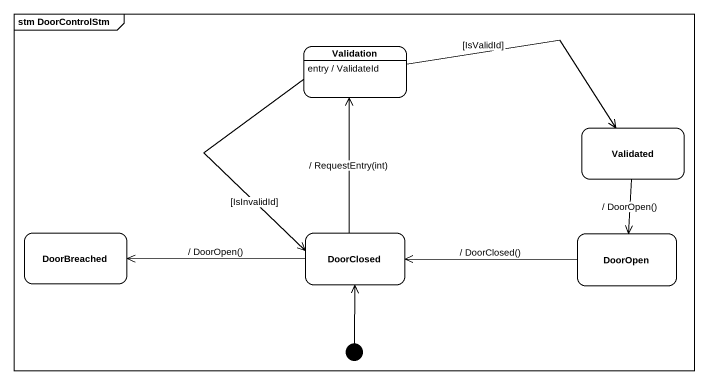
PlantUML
@startuml
mainframe stm DoorControlStm
hide empty description
state Validation
Validation : entry / ValidateId
state Validated
state DoorBreached
state DoorClosed
state DoorOpen
[*] -up-> DoorClosed
Validation -right-> Validated : [IsValidId]
Validation --> DoorClosed : [IsInvalidId]
Validated --> DoorOpen : / DoorOpen()
DoorClosed -up-> Validation : / RequestEntry(int)
DoorClosed -left-> DoorBreached : / DoorOpen()
DoorOpen -left-> DoorClosed : / DoorClosed()
@enduml
